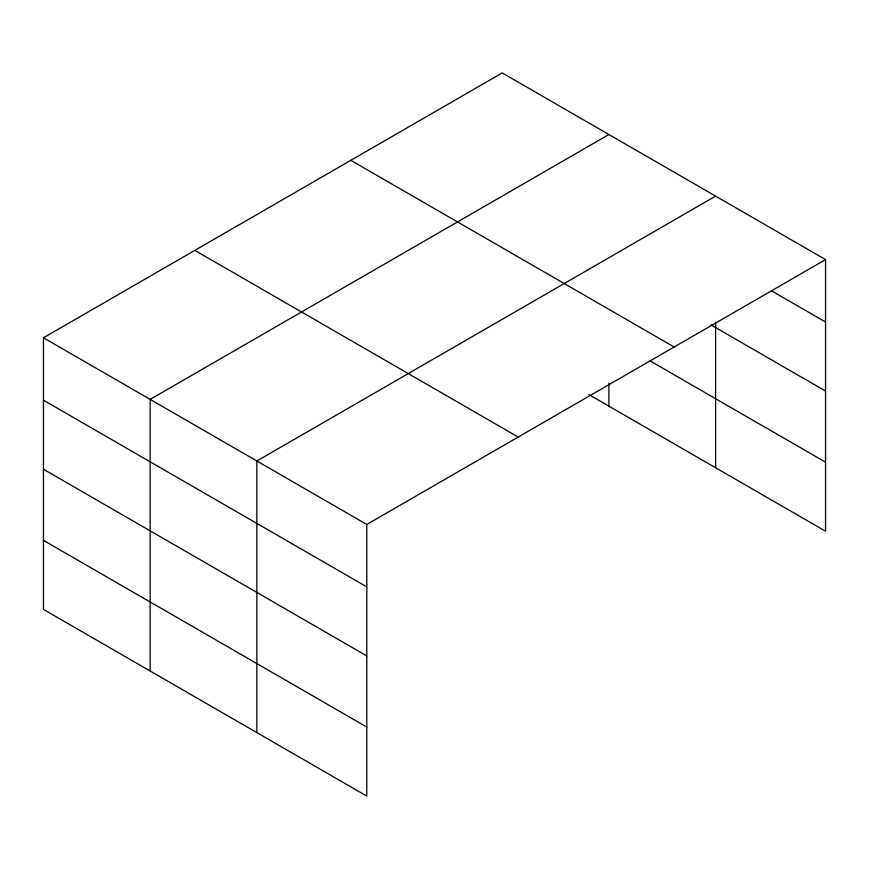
<?xml version="1.0" encoding="UTF-8"?>
<svg xmlns="http://www.w3.org/2000/svg" width="869" height="869" viewBox="0 0 869 869"><rect width="100%" height="100%" fill="white"/><g stroke="black" fill="none" stroke-linecap="round" stroke-linejoin="round"><path stroke-width="1.3" d="M825.55 259.603L502.206 72.92L43.45 337.78L43.45 609.397L366.794 796.08L366.794 524.463L825.55 259.603L825.55 531.22L588.976 394.635M608.908 134.521L150.152 399.382L150.152 671.009M715.611 196.122L256.855 460.994L256.855 732.61M771.748 290.963L825.55 322.019M710.929 324.876L825.55 391.061M350.815 160.32L674.159 347.003M649.947 360.809L825.55 462.189M194.841 250.381L518.185 437.053M43.45 337.78L366.794 524.463M43.45 400.207L366.794 586.879M43.45 469.238L366.794 655.921M43.45 540.366L366.794 727.049M715.611 322.171L715.611 467.75M608.908 383.131L608.908 406.149"/></g></svg>
